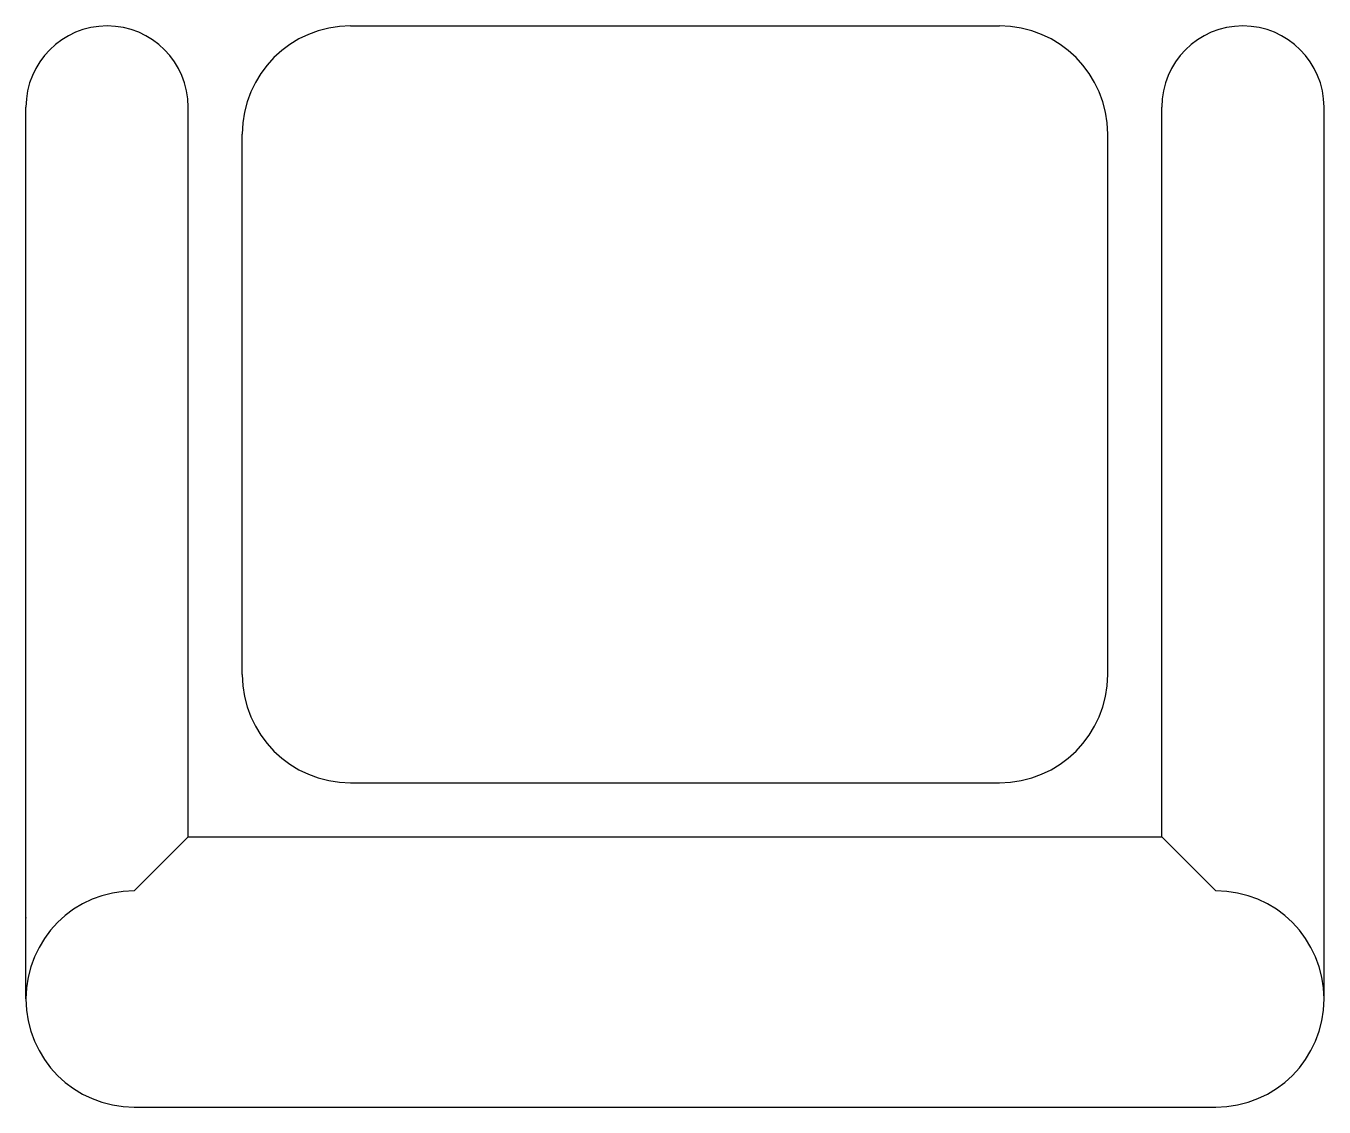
# Model space of a CAD drawing. Extents: x -400 to 400, y -333 to 333.
import ezdxf

# ---------------------------------------------------------------- set-up
doc = ezdxf.new("R2010")
doc.units = 0
doc.header["$LTSCALE"] = 1000
doc.layers.get('0').update_dxf_attribs({"linetype": 'CONTINUOUS'})

msp = doc.modelspace()

# ---------------------------------------------------------------- linework, layer by layer
for p, q in [((-200, 333.33), (200, 333.33)), ((-400, -266.67), (-400, 283.33)), ((-300, -166.67), (-300, 283.33)), ((300, -166.67), (300, 283.33)), ((400, -266.67), (400, 283.33)), ((-266.67, -66.67), (-266.67, 266.67)), ((266.67, -66.67), (266.67, 266.67)), ((-200, -133.33), (200, -133.33)), ((-333.33, -200), (-300, -166.67)), ((-300, -166.67), (300, -166.67)), ((333.33, -200), (300, -166.67)), ((-333.33, -333.33), (333.33, -333.33))]:
    msp.add_line(p, q)
for centre, radius, start, end in [((-350, 283.33), 50, 0, 180), ((-200, 266.67), 66.67, 90, 180), ((200, 266.67), 66.67, 0, 90), ((350, 283.33), 50, 0, 180), ((-200, -66.67), 66.67, 180, 270), ((200, -66.67), 66.67, 270, 0), ((-333.33, -266.67), 66.67, 90, 270), ((333.33, -266.67), 66.67, 270, 90)]:
    msp.add_arc(centre, radius, start, end)
msp.add_point((-400, -216.67))

doc.saveas('drawing.dxf')
